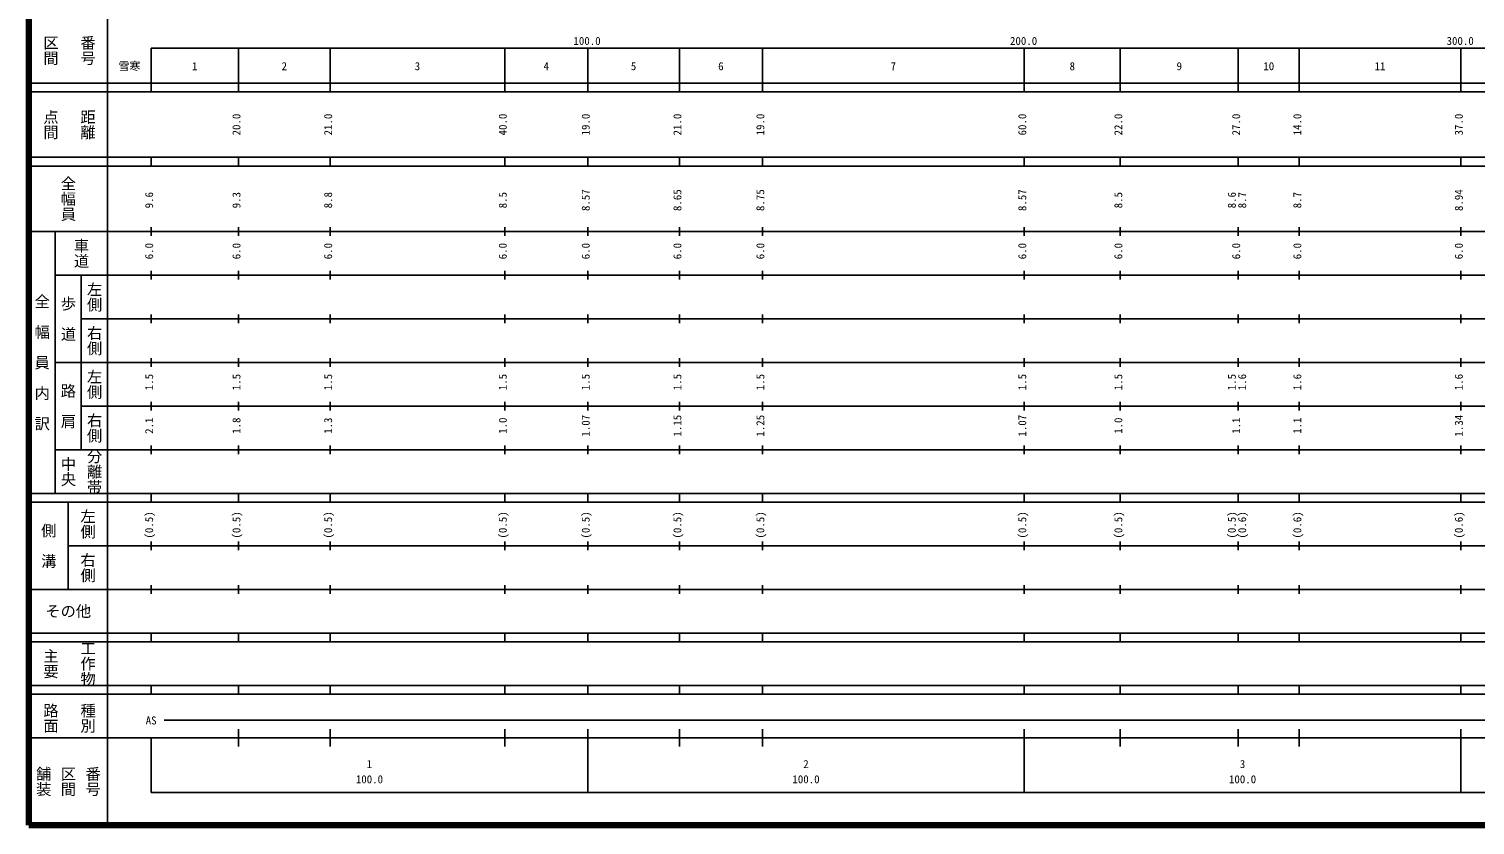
# Model space of a CAD drawing. Units: millimetres on the paper, enlarged 1000 times. Extents: x 40000 to 680000, y 20000 to 380000.
# Drawn here: x 40000 to 371262, y 20000 to 202409 of the extents above; entities that cross this region are included whole.
import ezdxf
from ezdxf.enums import TextEntityAlignment as Align

# ---------------------------------------------------------------- set-up
doc = ezdxf.new("R2010")
doc.units = ezdxf.units.MM
doc.header["$LTSCALE"] = 1000
doc.layers.add('M-TTL', color=2, linetype='Continuous', lineweight=140)
doc.layers.add('M-TTL-BAND', color=7, linetype='Continuous', lineweight=25)
doc.styles.add('@ＭＳ ゴシック', font='')
doc.styles.add('ＭＳ ゴシック', font='')
doc.styles.get('@ＭＳ ゴシック').set_extended_font_data('@MS Gothic')
doc.styles.get('ＭＳ ゴシック').set_extended_font_data('MS Gothic')

msp = doc.modelspace()

# ---------------------------------------------------------------- linework, layer by layer
at = {"layer": 'M-TTL'}
for p, q in [((40000, 380000), (40000, 20000)), ((40000, 20000), (680000, 20000))]:
    msp.add_line(p, q, dxfattribs=at)
at = {"layer": 'M-TTL-BAND'}
for p, q in [((58000, 370000), (58000, 20000)), ((68000, 198000), (68000, 188000)), ((68000, 198000), (579000, 198000)), ((88000, 188000), (88000, 198000)), ((109000, 188000), (109000, 198000)), ((149000, 188000), (149000, 198000)), ((168000, 188000), (168000, 198000)), ((189000, 188000), (189000, 198000)), ((208000, 188000), (208000, 198000)), ((268000, 188000), (268000, 198000)), ((290000, 188000), (290000, 198000)), ((317000, 188000), (317000, 198000)), ((331000, 188000), (331000, 198000)), ((368000, 188000), (368000, 198000)), ((40000, 190000), (579000, 190000)), ((40000, 188000), (579000, 188000)), ((40000, 173000), (579000, 173000)), ((68000, 171000), (68000, 173000)), ((88000, 171000), (88000, 173000)), ((109000, 171000), (109000, 173000)), ((149000, 171000), (149000, 173000)), ((168000, 171000), (168000, 173000)), ((189000, 171000), (189000, 173000)), ((208000, 171000), (208000, 173000)), ((268000, 171000), (268000, 173000)), ((290000, 171000), (290000, 173000)), ((317000, 171000), (317000, 173000)), ((331000, 171000), (331000, 173000)), ((368000, 171000), (368000, 173000)), ((40000, 171000), (579000, 171000)), ((40000, 156000), (579000, 156000)), ((46000, 96000), (46000, 156000)), ((68000, 155000), (68000, 157000)), ((88000, 155000), (88000, 157000)), ((109000, 155000), (109000, 157000)), ((149000, 155000), (149000, 157000)), ((168000, 155000), (168000, 157000)), ((189000, 155000), (189000, 157000)), ((208000, 155000), (208000, 157000)), ((268000, 155000), (268000, 157000)), ((290000, 155000), (290000, 157000)), ((317000, 155000), (317000, 157000)), ((331000, 155000), (331000, 157000)), ((368000, 155000), (368000, 157000)), ((46000, 146000), (579000, 146000)), ((52000, 146000), (52000, 106000)), ((68000, 145000), (68000, 147000)), ((88000, 145000), (88000, 147000)), ((109000, 145000), (109000, 147000)), ((149000, 145000), (149000, 147000)), ((168000, 145000), (168000, 147000)), ((189000, 145000), (189000, 147000)), ((208000, 145000), (208000, 147000)), ((268000, 145000), (268000, 147000)), ((290000, 145000), (290000, 147000)), ((317000, 145000), (317000, 147000)), ((331000, 145000), (331000, 147000)), ((368000, 145000), (368000, 147000)), ((52000, 136000), (579000, 136000)), ((68000, 135000), (68000, 137000)), ((88000, 135000), (88000, 137000)), ((109000, 135000), (109000, 137000)), ((149000, 135000), (149000, 137000)), ((168000, 135000), (168000, 137000)), ((189000, 135000), (189000, 137000)), ((208000, 135000), (208000, 137000)), ((268000, 135000), (268000, 137000)), ((290000, 135000), (290000, 137000)), ((317000, 135000), (317000, 137000)), ((331000, 135000), (331000, 137000)), ((368000, 135000), (368000, 137000)), ((46000, 126000), (579000, 126000)), ((68000, 125000), (68000, 127000)), ((88000, 125000), (88000, 127000)), ((109000, 125000), (109000, 127000)), ((149000, 125000), (149000, 127000)), ((168000, 125000), (168000, 127000)), ((189000, 125000), (189000, 127000)), ((208000, 125000), (208000, 127000)), ((268000, 125000), (268000, 127000)), ((290000, 125000), (290000, 127000)), ((317000, 125000), (317000, 127000)), ((331000, 125000), (331000, 127000)), ((368000, 125000), (368000, 127000)), ((52000, 116000), (579000, 116000)), ((68000, 115000), (68000, 117000)), ((88000, 115000), (88000, 117000)), ((109000, 115000), (109000, 117000)), ((149000, 115000), (149000, 117000)), ((168000, 115000), (168000, 117000)), ((189000, 115000), (189000, 117000)), ((208000, 115000), (208000, 117000)), ((268000, 115000), (268000, 117000)), ((290000, 115000), (290000, 117000)), ((317000, 115000), (317000, 117000)), ((331000, 115000), (331000, 117000)), ((368000, 115000), (368000, 117000)), ((68000, 105000), (68000, 107000)), ((88000, 105000), (88000, 107000)), ((109000, 105000), (109000, 107000)), ((149000, 105000), (149000, 107000)), ((168000, 105000), (168000, 107000)), ((189000, 105000), (189000, 107000)), ((208000, 105000), (208000, 107000)), ((268000, 105000), (268000, 107000)), ((290000, 105000), (290000, 107000)), ((317000, 105000), (317000, 107000)), ((331000, 105000), (331000, 107000)), ((368000, 105000), (368000, 107000)), ((46000, 106000), (579000, 106000)), ((40000, 96000), (579000, 96000)), ((40000, 94000), (579000, 94000)), ((49000, 94000), (49000, 74000)), ((68000, 94000), (68000, 96000)), ((88000, 94000), (88000, 96000)), ((109000, 94000), (109000, 96000)), ((149000, 94000), (149000, 96000)), ((168000, 94000), (168000, 96000)), ((189000, 94000), (189000, 96000)), ((208000, 94000), (208000, 96000)), ((268000, 94000), (268000, 96000)), ((290000, 94000), (290000, 96000)), ((317000, 94000), (317000, 96000)), ((331000, 94000), (331000, 96000)), ((368000, 94000), (368000, 96000)), ((49000, 84000), (579000, 84000)), ((68000, 83000), (68000, 85000)), ((88000, 83000), (88000, 85000)), ((109000, 83000), (109000, 85000)), ((149000, 83000), (149000, 85000)), ((168000, 83000), (168000, 85000)), ((189000, 83000), (189000, 85000)), ((208000, 83000), (208000, 85000)), ((268000, 83000), (268000, 85000)), ((290000, 83000), (290000, 85000)), ((317000, 83000), (317000, 85000)), ((331000, 83000), (331000, 85000)), ((368000, 83000), (368000, 85000)), ((40000, 74000), (579000, 74000)), ((68000, 73000), (68000, 75000)), ((88000, 73000), (88000, 75000)), ((109000, 73000), (109000, 75000)), ((149000, 73000), (149000, 75000)), ((168000, 73000), (168000, 75000)), ((189000, 73000), (189000, 75000)), ((208000, 73000), (208000, 75000)), ((268000, 73000), (268000, 75000)), ((290000, 73000), (290000, 75000)), ((317000, 73000), (317000, 75000)), ((331000, 73000), (331000, 75000)), ((368000, 73000), (368000, 75000)), ((40000, 64000), (579000, 64000)), ((68000, 62000), (68000, 64000)), ((88000, 62000), (88000, 64000)), ((109000, 62000), (109000, 64000)), ((149000, 62000), (149000, 64000)), ((168000, 62000), (168000, 64000)), ((189000, 62000), (189000, 64000)), ((208000, 62000), (208000, 64000)), ((268000, 62000), (268000, 64000)), ((290000, 62000), (290000, 64000)), ((317000, 62000), (317000, 64000)), ((331000, 62000), (331000, 64000)), ((368000, 62000), (368000, 64000)), ((40000, 62000), (579000, 62000)), ((40000, 52000), (579000, 52000)), ((40000, 50000), (579000, 50000)), ((68000, 50000), (68000, 52000)), ((88000, 50000), (88000, 52000)), ((109000, 50000), (109000, 52000)), ((149000, 50000), (149000, 52000)), ((168000, 50000), (168000, 52000)), ((189000, 50000), (189000, 52000)), ((208000, 50000), (208000, 52000)), ((268000, 50000), (268000, 52000)), ((290000, 50000), (290000, 52000)), ((317000, 50000), (317000, 52000)), ((331000, 50000), (331000, 52000)), ((368000, 50000), (368000, 52000)), ((71000, 44000), (565000, 44000)), ((40000, 40000), (579000, 40000)), ((68000, 40000), (68000, 27500)), ((88000, 38000), (88000, 42000)), ((109000, 38000), (109000, 42000)), ((149000, 38000), (149000, 42000)), ((168000, 27500), (168000, 42000)), ((189000, 38000), (189000, 42000)), ((208000, 38000), (208000, 42000)), ((268000, 27500), (268000, 42000)), ((290000, 38000), (290000, 42000)), ((317000, 38000), (317000, 42000)), ((331000, 38000), (331000, 42000)), ((368000, 27500), (368000, 42000)), ((68000, 27500), (579000, 27500))]:
    msp.add_line(p, q, dxfattribs=at)

# ---------------------------------------------------------------- texts
at = {"layer": 'M-TTL-BAND', "style": '@ＭＳ ゴシック'}
for s, p in [('区間', (45000, 197500)), ('番号', (53500, 197500)), ('点間', (45000, 180500)), ('距離', (53500, 180500)), ('全幅員', (49000, 163500)), ('車道', (52000, 151000)), ('左側', (55000, 141000)), ('全\u3000幅\u3000員\u3000内\u3000訳', (43000, 126000)), ('歩\u3000道', (49000, 136000)), ('右側', (55000, 131000)), ('左側', (55000, 121000)), ('路\u3000肩', (49000, 116000)), ('右側', (55000, 111000)), ('分離帯', (55000, 101000)), ('中央', (49000, 101000)), ('左側', (53500, 89000)), ('側\u3000溝', (44500, 84000)), ('右側', (53500, 79000)), ('主要', (45000, 57000)), ('工作物', (53500, 57000)), ('路面', (45000, 44500)), ('種別', (53500, 44500)), ('舗装', (43333, 30000)), ('区間', (49000, 30000)), ('番号', (54667, 30000))]:
    msp.add_text(s, height=2566, rotation=270, dxfattribs=at).set_placement(p, align=Align.MIDDLE_CENTER)
at = {"layer": 'M-TTL-BAND', "style": 'ＭＳ ゴシック'}
for s, p in [('100.0', (167844, 198195)), ('200.0', (267844, 198195)), ('300.0', (367844, 198195)), ('雪寒', (63017, 192405)), ('1', (78000, 192405)), ('2', (98500, 192405)), ('3', (129000, 192405)), ('4', (158500, 192405)), ('5', (178500, 192405)), ('6', (198500, 192405)), ('7', (238000, 192405)), ('8', (279000, 192405)), ('9', (303500, 192405)), ('10', (324000, 192405)), ('11', (349500, 192405)), ('AS', (68000, 42500)), ('1', (118000, 32523)), ('2', (218000, 32523)), ('3', (318000, 32523)), ('100.0', (118000, 29033)), ('100.0', (218000, 29033)), ('100.0', (318000, 29033))]:
    msp.add_text(s, height=1833, dxfattribs=at).set_placement(p, align=Align.BOTTOM_CENTER)
for s, p in [('20.0', (89000, 180500)), ('21.0', (110000, 180500)), ('40.0', (150000, 180500)), ('19.0', (169000, 180500)), ('21.0', (190000, 180500)), ('19.0', (209000, 180500)), ('60.0', (269000, 180500)), ('22.0', (291000, 180500)), ('27.0', (318000, 180500)), ('14.0', (332000, 180500)), ('37.0', (369000, 180500)), ('9.6', (69000, 163174)), ('9.3', (89000, 163174)), ('8.8', (110000, 163174)), ('8.5', (150000, 163174)), ('8.57', (169000, 163174)), ('8.65', (190000, 163174)), ('8.75', (209000, 163174)), ('8.57', (269000, 163174)), ('8.5', (291000, 163174)), ('8.6', (317000, 163174)), ('8.7', (319370, 163174)), ('8.7', (332000, 163174)), ('8.94', (369000, 163174)), ('6.0', (69000, 151500)), ('6.0', (89000, 151500)), ('6.0', (110000, 151500)), ('6.0', (150000, 151500)), ('6.0', (169000, 151500)), ('6.0', (190000, 151500)), ('6.0', (209000, 151500)), ('6.0', (269000, 151500)), ('6.0', (291000, 151500)), ('6.0', (318000, 151500)), ('6.0', (332000, 151500)), ('6.0', (369000, 151500)), ('1.5', (69000, 121500)), ('1.5', (89000, 121500)), ('1.5', (110000, 121500)), ('1.5', (150000, 121500)), ('1.5', (169000, 121500)), ('1.5', (190000, 121500)), ('1.5', (209000, 121500)), ('1.5', (269000, 121500)), ('1.5', (291000, 121500)), ('1.5', (317000, 121500)), ('1.6', (319370, 121500)), ('1.6', (332000, 121500)), ('1.6', (369000, 121500)), ('2.1', (69000, 111500)), ('1.8', (89000, 111500)), ('1.3', (110000, 111500)), ('1.0', (150000, 111500)), ('1.07', (169000, 111500)), ('1.15', (190000, 111500)), ('1.25', (209000, 111500)), ('1.07', (269000, 111500)), ('1.0', (291000, 111500)), ('1.1', (318000, 111500)), ('1.1', (332000, 111500)), ('1.34', (369000, 111500)), ('(0.5)', (69000, 88764)), ('(0.5)', (89000, 88764)), ('(0.5)', (110000, 88764)), ('(0.5)', (150000, 88764)), ('(0.5)', (169000, 88764)), ('(0.5)', (190000, 88764)), ('(0.5)', (209000, 88764)), ('(0.5)', (269000, 88764)), ('(0.5)', (291000, 88764)), ('(0.5)', (317000, 88764)), ('(0.6)', (319370, 88764)), ('(0.6)', (332000, 88764)), ('(0.6)', (369000, 88764))]:
    msp.add_text(s, height=1833, rotation=90, dxfattribs=at).set_placement(p, align=Align.BOTTOM_CENTER)
msp.add_text('その他', height=2566, dxfattribs=at).set_placement((49000, 69000), align=Align.MIDDLE_CENTER)

doc.saveas('drawing.dxf')
